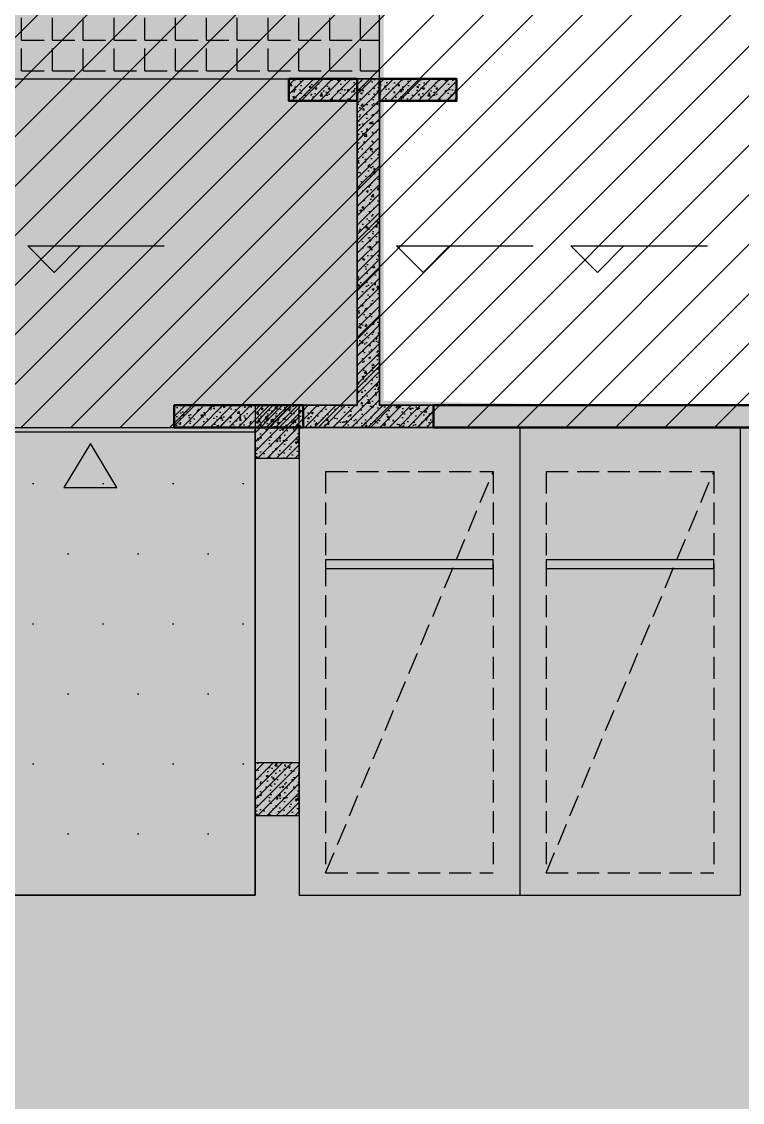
# Model space of a CAD drawing. Extents: x -1338203 to 1886333, y -530034 to 1031844.
# Drawn here: x 547160 to 555332, y 270299 to 282548 of the extents above; entities that cross this region are included whole.
import ezdxf

# ---------------------------------------------------------------- set-up
doc = ezdxf.new("R2010")
doc.units = 0
doc.header["$LTSCALE"] = 1000
doc.header["$MEASUREMENT"] = 0
doc.linetypes.add('A-001-平面B2$0$__DASH', pattern=[0.35, 0.25, -0.1])
doc.layers.add('A-001-主楼组合参照B1$0$0A-X-AREA', color=6, linetype='Continuous', plot=False)
for name, color, linetype in [('A-001-平面参照B1$0$0A-ELEV-PATT', 8, 'Continuous'), ('A-001-平面参照B1$0$AUDIT_D_220531184525-2', 40, 'Continuous'), ('A-19-平面B1$0$0A-A-SYMB-ELEV', 150, 'Continuous'), ('A-19-平面B1$0$0A-DETL-HATH', 8, 'Continuous'), ('p-a-regular', 5, 'Continuous'), ('S001地下一墙柱$0$S001地下一墙柱$0$0S-CC-LINE', 52, 'Continuous'), ('S001地下一墙柱$0$S001地下一墙柱$0$0S-CW-HATCH', 251, 'Continuous'), ('S001地下一墙柱$0$S001地下一墙柱$0$0S-CW-HATCH-UP', 251, 'Continuous'), ('S19柱墙B1_1$0$0S-CW-HATCH', 251, 'Continuous'), ('S19柱墙B1_1$0$0S-CW-HATCH-UP', 251, 'Continuous'), ('地面指向箭头', 7, 'Continuous')]:
    doc.layers.add(name, color=color, linetype=linetype)
doc.layers.add('p-h-walkable', color=7, linetype='Continuous', lineweight=70, true_color=0xf0f0f0)
doc.layers.add('S19柱墙B1_1$0$0S-CW-LINE', color=7, linetype='Continuous', lineweight=50)

# ---------------------------------------------------------------- blocks, each defined once
blk = doc.blocks.new('A-001-平面参照B1')
at = {"layer": 'A-001-平面参照B1$0$0A-ELEV-PATT'}
h = blk.add_hatch(dxfattribs=at)
h.set_pattern_fill('DOTS', color=256, scale=500)
h.set_pattern_definition([(0, (-766365.4, -306889.1), (396.875, 793.75), [0, -793.75])])
h.paths.add_polyline_path([(-216559, -34240), (-219609, -34240), (-219609, -28990), (-216559, -28990)])
at = {"layer": 'A-001-平面参照B1$0$AUDIT_D_220531184525-2', "ltscale": 0.002}
blk.add_lwpolyline([(-219609, -28940), (-219609, -34240), (-216559, -34240), (-216559, -28940)], dxfattribs=at)
blk.add_lwpolyline([(-216559, -34240), (-219609, -34240), (-219609, -28990), (-216559, -28990)], close=True, dxfattribs=at)
blk = doc.blocks.new('A$C488321c4')
at = {"layer": '地面指向箭头'}
h = blk.add_hatch(color=251, dxfattribs=at)
h.dxf.hatch_style = 1
h.paths.add_polyline_path([(135594, -84493), (135294, -83993), (134994, -84493)])
at = {"layer": '地面指向箭头', "color": 251, "flags": 128}
blk.add_lwpolyline([(135594, -84493), (135294, -83993), (134994, -84493), (135594, -84493)], dxfattribs=at)
blk = doc.blocks.new('A-19-平面B1')
at = {"layer": 'A-19-平面B1$0$0A-DETL-HATH'}
h = blk.add_hatch(dxfattribs=at)
h.set_pattern_fill('ANGLE', color=256, scale=100)
h.set_pattern_definition([(0, (190924.8, -284146.34), (0, 349.25), [254, -95.25]), (90, (190924.8, -284146.34), (-349.25, 3e-14), [254, -95.25])])
h.paths.add_polyline_path([(35925, -90), (28510, -90), (28510, -1340), (35925, -1340)])
at = {"layer": 'A-19-平面B1$0$0A-A-SYMB-ELEV'}
for p, q in [((32238, -3534), (31938, -3234)), ((31938, -3234), (33487, -3234)), ((32238, -3534), (32538, -3234)), ((36421, -3534), (36121, -3234)), ((36121, -3234), (37670, -3234)), ((36421, -3534), (36721, -3234)), ((38397, -3534), (38097, -3234)), ((38097, -3234), (39646, -3234)), ((38397, -3534), (38697, -3234))]:
    blk.add_line(p, q, dxfattribs=at)
at = {"layer": 'A-19-平面B1$0$0A-DETL-HATH'}
blk.add_lwpolyline([(35925, -90), (28510, -90), (28510, -1340), (35925, -1340)], close=True, dxfattribs=at)

msp = doc.modelspace()

# ---------------------------------------------------------------- hatches: boundary and pattern name
at = {"ltscale": 0.002}
h = msp.add_hatch(dxfattribs=at)
h.set_pattern_fill('ANSI31', color=8, scale=250)
h.set_pattern_definition([(45, (766365.37, 306889.07), (-280.633, 280.633), [])])
h.paths.add_polyline_path([(564290.7, 280949.1), (564290.7, 286729.1), (563615.7, 286729.1), (562347.1, 286729.1), (557580.7, 286729.1), (557580.7, 287729.1), (549550.7, 287729.1), (549550.7, 291299.1), (546430.7, 291299.1), (546430.7, 287729.1), (538400.7, 287729.1), (538400.7, 286729.1), (536040.7, 286729.1), (536040.7, 287639.1), (533980.7, 287639.1), (533980.7, 286729.1), (529300.7, 286729.1), (529300.7, 287639.1), (527240.7, 287639.1), (527240.7, 286729.1), (524880.7, 286729.1), (524880.7, 287729.1), (516850.7, 287729.1), (516850.7, 291299.1), (513730.7, 291299.1), (513730.7, 287729.1), (505880.7, 287729.1), (505700.7, 287729.1), (505700.7, 286728.3), (498990.7, 286729.1), (498990.7, 286317.5), (498990.7, 286315.9), (498990.7, 285469.1), (498170.7, 285469.1), (498170.7, 284029.1), (498990.7, 284029.1), (498990.7, 278176), (498990.7, 277949.1), (514140.7, 277949.1), (514240.7, 277949.1), (524630.7, 277949.1), (524630.7, 277349.1), (525050.7, 277349.1), (525050.7, 277949.1), (526875.7, 277949.1), (526875.7, 277349.1), (527125.7, 277349.1), (527125.7, 277949.1), (528455.7, 277949.1), (528455.7, 277349.1), (528705.7, 277349.1), (528705.7, 277949.1), (534575.7, 277949.1), (534575.7, 277349.1), (534825.7, 277349.1), (534825.7, 277949.1), (536155.7, 277949.1), (536155.7, 277349.1), (536405.7, 277349.1), (536405.7, 277949.1), (538230.7, 277949.1), (538230.7, 277349.1), (538650.7, 277349.1), (538650.7, 277949.1), (557330.7, 277949.1), (557330.7, 277349.1), (557750.7, 277349.1), (557750.7, 277949.1), (559575.7, 277949.1), (559575.7, 277349.1), (559825.7, 277349.1), (559825.7, 277949.1), (561155.7, 277949.1), (561155.7, 277349.1), (561405.7, 277349.1), (561405.7, 277949.1), (565130.7, 277949.1), (565130.7, 280949.1)])
at = {"layer": 'p-h-walkable', "ltscale": 0.002}
h = msp.add_hatch(color=256, dxfattribs=at)
h.dxf.hatch_style = 1
h.paths.add_polyline_path([(514490.7, 277949.1), (514490.7, 273889.1), (520955.8, 273889.1), (534087.5, 256178.4), (538435.4, 250314.4), (543356.6, 253600.3), (543356.6, 247019.1), (549661, 247019.3), (549661, 243449.1), (545126, 243199.1), (545126, 237619.1), (557691, 237619.1), (557441, 242359.1), (578076.6, 242257.5), (578076.6, 244575.6), (585736.6, 244575.6), (585666.6, 241345.6), (590066.6, 241095.6), (590066.6, 238825.6), (593136.6, 238825.6), (593136.6, 241295.6), (598286.6, 241295.6), (598286.6, 244325.6), (613616.6, 244572.5), (613616.6, 241342.5), (618501.6, 241295.6), (618501.6, 238825.6), (621086.6, 238825.6), (621086.6, 241095.6), (626401.6, 241345.6), (626236.6, 244325.6), (640276.6, 244575.6), (640276.6, 286691), (623126.6, 286349.1), (623426.6, 293689.1), (616446.6, 293689.1), (616746.6, 286599.1), (595256.5, 286349.2), (595676.6, 293689.1), (588396.6, 293689.1), (588796.6, 286599.1), (572877.6, 286649.1), (571931.6, 275549.1), (564290.7, 275549.1), (564290.7, 277949.1), (551215.7, 278199.1), (551215.7, 287479.1), (544765.7, 287479.1), (544765.7, 278199.1), (518515.7, 278199.1), (518515.7, 287479.1), (512315.7, 287479.1), (512315.7, 278199.1)])
at = {"layer": 'S001地下一墙柱$0$S001地下一墙柱$0$0S-CW-HATCH'}
h = msp.add_hatch(color=256, dxfattribs=at)
h.dxf.hatch_style = 1
h.paths.add_polyline_path([(550306.6, 278199.1), (549806.6, 278199.1), (549806.6, 277599.1), (550306.6, 277599.1)])
h = msp.add_hatch(color=256, dxfattribs=at)
h.dxf.hatch_style = 1
h.paths.add_polyline_path([(550306.6, 274149.1), (549806.6, 274149.1), (549806.6, 273549.1), (550306.6, 273549.1)])
at = {"layer": 'S001地下一墙柱$0$S001地下一墙柱$0$0S-CW-HATCH-UP'}
h = msp.add_hatch(dxfattribs=at)
h.set_pattern_fill('钢筋混凝土', color=256, scale=30)
h.set_pattern_definition([(45, (582617.33, 287150.79), (-53.03301, 53.03301), []), (50, (582617.33, 287150.79), (215.1781, -18.8256), [22.5, -247.5]), (355, (582617.33, 287150.8), (-41.6254, 225.6576), [18, -198]), (100.4514, (582635.26, 287149.22), (173.5528, 206.8319), [19.122, -210.3426]), (46.1842, (582617.33, 287210.8), (320.1723, -49.6557), [33.75, -371.25]), (96.6356, (582644, 287206.65), (280.3988, 292.2354), [28.683, -315.514]), (351.1842, (582617.33, 287210.8), (280.3986, 292.2356), [27, -297]), (21, (582647.33, 287195.79), (179.0721, -120.7857), [22.5, -247.5]), (326, (582647.33, 287195.8), (72.9946, 217.545), [18, -198]), (71.4514, (582662.25, 287185.72), (252.0668, 96.7591), [19.122, -210.3426]), (37.5, (582617.33, 287150.79), (3.64796, 99.86816), [0, -195.6, 0, -201, 0, -198.75]), (7.5, (582617.33, 287150.79), (78.92086, 118.3235), [0, -114.6, 0, -191.1, 0, -75.75]), (327.5, (582550.43, 287150.79), (160.14673, -6.76646), [0, -75, 0, -234, 0, -310.5]), (317.5, (582520.43, 287150.79), (174.95585, 30.0315), [0, -97.5, 0, -155.4, 0, -220.5])])
h.paths.add_polyline_path([(550306.6, 278199.1), (549806.6, 278199.1), (549806.6, 277599.1), (550306.6, 277599.1)])
h = msp.add_hatch(dxfattribs=at)
h.set_pattern_fill('钢筋混凝土', color=256, scale=30)
h.set_pattern_definition([(45, (582617.33, 283100.786), (-53.03301, 53.03301), []), (50, (582617.33, 283100.79), (215.1781, -18.8256), [22.5, -247.5]), (355, (582617.33, 283100.79), (-41.6254, 225.6576), [18, -198]), (100.4514, (582635.26, 283099.22), (173.5528, 206.8319), [19.122, -210.3426]), (46.1842, (582617.33, 283160.79), (320.1723, -49.6557), [33.75, -371.25]), (96.6356, (582644, 283156.65), (280.3988, 292.2354), [28.683, -315.514]), (351.1842, (582617.33, 283160.8), (280.3986, 292.2356), [27, -297]), (21, (582647.33, 283145.79), (179.0721, -120.7857), [22.5, -247.5]), (326, (582647.33, 283145.79), (72.9946, 217.545), [18, -198]), (71.4514, (582662.25, 283135.72), (252.0668, 96.7591), [19.122, -210.3426]), (37.5, (582617.33, 283100.79), (3.64796, 99.86816), [0, -195.6, 0, -201, 0, -198.75]), (7.5, (582617.33, 283100.79), (78.92086, 118.3235), [0, -114.6, 0, -191.1, 0, -75.75]), (327.5, (582550.43, 283100.79), (160.14673, -6.76646), [0, -75, 0, -234, 0, -310.5]), (317.5, (582520.43, 283100.79), (174.95585, 30.0315), [0, -97.5, 0, -155.4, 0, -220.5])])
h.paths.add_polyline_path([(550306.6, 274149.1), (549806.6, 274149.1), (549806.6, 273549.1), (550306.6, 273549.1)])
at = {"layer": 'S19柱墙B1_1$0$0S-CW-HATCH'}
h = msp.add_hatch(color=256, dxfattribs=at)
h.dxf.hatch_style = 1
h.paths.add_polyline_path([(550190.7, 281899.1), (550965.7, 281899.1), (550965.7, 281649.1), (550190.7, 281649.1)])
h = msp.add_hatch(color=256, dxfattribs=at)
h.dxf.hatch_style = 1
h.paths.add_polyline_path([(551830.7, 277949.1), (551090.7, 277949.1), (550350.7, 277949.1), (550350.7, 278199.1), (550965.7, 278199.1), (550965.7, 281899.1), (551215.7, 281899.1), (551215.7, 278199.1), (551830.7, 278199.1)])
h = msp.add_hatch(color=256, dxfattribs=at)
h.dxf.hatch_style = 1
h.paths.add_polyline_path([(551215.7, 281899.1), (552090.7, 281899.1), (552090.7, 281649.1), (551215.7, 281649.1)])
at = {"layer": 'S19柱墙B1_1$0$0S-CW-HATCH', "ltscale": 0.002}
h = msp.add_hatch(color=256, dxfattribs=at)
h.dxf.hatch_style = 1
h.paths.add_polyline_path([(548890.7, 277949.1), (550350.7, 277949.1), (550350.7, 278199.1), (548890.7, 278199.1)])
h = msp.add_hatch(color=256, dxfattribs=at)
h.dxf.hatch_style = 1
h.paths.add_polyline_path([(551830.7, 277949.1), (557330.7, 277949.1), (557330.7, 278199.1), (551830.7, 278199.1)])
at = {"layer": 'S19柱墙B1_1$0$0S-CW-HATCH-UP'}
h = msp.add_hatch(dxfattribs=at)
h.set_pattern_fill('钢筋混凝土', color=256, scale=30)
h.set_pattern_definition([(45, (-2366314.42, 15913.22), (-53.0330086, 53.0330086), []), (50, (-2366314.42, 15913.22), (215.178055, -18.82564), [22.5, -247.5]), (355, (-2366314.42, 15913.22), (-41.6254, 225.65764), [18, -198]), (100.4514, (-2366296.49, 15911.65), (173.552815, 206.831863), [19.122057, -210.342634]), (46.1842, (-2366314.42, 15973.22), (320.172315, -49.655704), [33.75, -371.25]), (96.6356, (-2366287.74, 15969.08), (280.39881, 292.23536), [28.683086, -315.5139]), (351.1842, (-2366314.42, 15973.22), (280.398584, 292.23558), [27, -297]), (21, (-2366284.42, 15958.22), (179.072116, -120.785667), [22.5, -247.5]), (326, (-2366284.42, 15958.22), (72.9946, 217.545014), [18, -198]), (71.4514, (-2366269.5, 15948.16), (252.066789, 96.759149), [19.122057, -210.342634]), (37.5, (-2366314.42, 15913.22), (3.6479566, 99.8681561), [0, -195.6, 0, -201, 0, -198.75]), (7.5, (-2366314.42, 15913.22), (78.9208612, 118.3235136), [0, -114.6, 0, -191.1, 0, -75.75]), (327.5, (-2366381.32, 15913.22), (160.1467309, -6.7664615), [0, -75, 0, -234, 0, -310.5]), (317.5, (-2366411.32, 15913.22), (174.955851, 30.031495), [0, -97.5, 0, -155.4, 0, -220.5])])
h.paths.add_polyline_path([(550190.7, 281899.1), (550965.7, 281899.1), (550965.7, 281649.1), (550190.7, 281649.1)])
h = msp.add_hatch(dxfattribs=at)
h.set_pattern_fill('钢筋混凝土', color=256, scale=30)
h.set_pattern_definition([(45, (-22410.35, -99883.33), (-53.0330086, 53.0330086), []), (50, (-22410.35, -99883.33), (215.178055, -18.82564), [22.5, -247.5]), (355, (-22410.35, -99883.33), (-41.6254, 225.65764), [18, -198]), (100.4514, (-22392.42, -99884.9), (173.552815, 206.83186), [19.12206, -210.342634]), (46.1842, (-22410.35, -99823.33), (320.17231, -49.6557), [33.75, -371.25]), (96.6356, (-22383.67, -99827.47), (280.39881, 292.23536), [28.68309, -315.5139]), (351.1842, (-22410.35, -99823.33), (280.39858, 292.23558), [27, -297]), (21, (-22380.35, -99838.33), (179.072116, -120.785667), [22.5, -247.5]), (326, (-22380.35, -99838.33), (72.9946, 217.54501), [18, -198]), (71.4514, (-22365.43, -99848.4), (252.06679, 96.75915), [19.12206, -210.342634]), (37.5, (-22410.35, -99883.33), (3.647957, 99.868156), [0, -195.6, 0, -201, 0, -198.75]), (7.5, (-22410.35, -99883.33), (78.920861, 118.323514), [0, -114.6, 0, -191.1, 0, -75.75]), (327.5, (-22477.25, -99883.33), (160.146731, -6.7664615), [0, -75, 0, -234, 0, -310.5]), (317.5, (-22507.25, -99883.33), (174.95585, 30.031495), [0, -97.5, 0, -155.4, 0, -220.5])])
h.paths.add_polyline_path([(551830.7, 277949.1), (551090.7, 277949.1), (550350.7, 277949.1), (550350.7, 278199.1), (550965.7, 278199.1), (550965.7, 281899.1), (551215.7, 281899.1), (551215.7, 278199.1), (551830.7, 278199.1)])
h = msp.add_hatch(dxfattribs=at)
h.set_pattern_fill('钢筋混凝土', color=256, scale=30)
h.set_pattern_definition([(45, (-2365094.42, 15913.22), (-53.0330086, 53.0330086), []), (50, (-2365094.42, 15913.22), (215.178055, -18.82564), [22.5, -247.5]), (355, (-2365094.42, 15913.22), (-41.6254, 225.65764), [18, -198]), (100.4514, (-2365076.49, 15911.65), (173.552815, 206.831863), [19.122057, -210.342634]), (46.1842, (-2365094.42, 15973.22), (320.172315, -49.655704), [33.75, -371.25]), (96.6356, (-2365067.74, 15969.08), (280.39881, 292.23536), [28.683086, -315.5139]), (351.1842, (-2365094.42, 15973.22), (280.398584, 292.23558), [27, -297]), (21, (-2365064.42, 15958.22), (179.072116, -120.785667), [22.5, -247.5]), (326, (-2365064.42, 15958.22), (72.9946, 217.545014), [18, -198]), (71.4514, (-2365049.5, 15948.16), (252.066789, 96.759149), [19.122057, -210.342634]), (37.5, (-2365094.42, 15913.22), (3.6479566, 99.8681561), [0, -195.6, 0, -201, 0, -198.75]), (7.5, (-2365094.42, 15913.22), (78.9208612, 118.3235136), [0, -114.6, 0, -191.1, 0, -75.75]), (327.5, (-2365161.32, 15913.22), (160.1467309, -6.7664615), [0, -75, 0, -234, 0, -310.5]), (317.5, (-2365191.32, 15913.22), (174.955851, 30.031495), [0, -97.5, 0, -155.4, 0, -220.5])])
h.paths.add_polyline_path([(551215.7, 281899.1), (552090.7, 281899.1), (552090.7, 281649.1), (551215.7, 281649.1)])
at = {"layer": 'S19柱墙B1_1$0$0S-CW-HATCH-UP', "ltscale": 0.002}
h = msp.add_hatch(dxfattribs=at)
h.set_pattern_fill('钢筋混凝土', color=256, scale=30)
h.set_pattern_definition([(45, (32700, 0.0003), (-53.033009, 53.033009), []), (50, (32700, 0.0003), (215.178055, -18.82564), [22.5, -247.5]), (355, (32700, 0.0003), (-41.6254, 225.65764), [18, -198]), (100.4514, (32717.93, -1.57), (173.552815, 206.83186), [19.12206, -210.34263]), (46.1842, (32700, 60), (320.17231, -49.6557), [33.75, -371.25]), (96.6356, (32726.68, 55.86), (280.39881, 292.23536), [28.68309, -315.5139]), (351.1842, (32700, 60), (280.39858, 292.23558), [27, -297]), (21, (32730, 45), (179.072116, -120.785667), [22.5, -247.5]), (326, (32730, 45), (72.9946, 217.54501), [18, -198]), (71.4514, (32744.92, 34.93), (252.06679, 96.75915), [19.12206, -210.34263]), (37.5, (32700, 0.0003), (3.647957, 99.868156), [0, -195.6, 0, -201, 0, -198.75]), (7.5, (32700, 0.0003), (78.920861, 118.323514), [0, -114.6, 0, -191.1, 0, -75.75]), (327.5, (32633.1, 0.0003), (160.146731, -6.766462), [0, -75, 0, -234, 0, -310.5]), (317.5, (32603.1, 0.0003), (174.95585, 30.031495), [0, -97.5, 0, -155.4, 0, -220.5])])
h.paths.add_polyline_path([(548890.7, 277949.1), (550350.7, 277949.1), (550350.7, 278199.1), (548890.7, 278199.1)])
h = msp.add_hatch(dxfattribs=at)
h.set_pattern_fill('钢筋混凝土', color=256, scale=30)
h.set_pattern_definition([(45, (35640, 0.0003), (-53.033009, 53.033009), []), (50, (35640, 0.0003), (215.178055, -18.82564), [22.5, -247.5]), (355, (35640, 0.0003), (-41.6254, 225.65764), [18, -198]), (100.4514, (35657.93, -1.57), (173.552815, 206.83186), [19.12206, -210.34263]), (46.1842, (35640, 60), (320.17231, -49.6557), [33.75, -371.25]), (96.6356, (35666.68, 55.86), (280.39881, 292.23536), [28.68309, -315.5139]), (351.1842, (35640, 60), (280.39858, 292.23558), [27, -297]), (21, (35670, 45), (179.072116, -120.785667), [22.5, -247.5]), (326, (35670, 45), (72.9946, 217.54501), [18, -198]), (71.4514, (35684.92, 34.93), (252.06679, 96.75915), [19.12206, -210.34263]), (37.5, (35640, 0.0003), (3.647957, 99.868156), [0, -195.6, 0, -201, 0, -198.75]), (7.5, (35640, 0.0003), (78.920861, 118.323514), [0, -114.6, 0, -191.1, 0, -75.75]), (327.5, (35573.1, 0.0003), (160.146731, -6.766462), [0, -75, 0, -234, 0, -310.5]), (317.5, (35543.1, 0.0003), (174.95585, 30.031495), [0, -97.5, 0, -155.4, 0, -220.5])])
h.paths.add_polyline_path([(551830.7, 277949.1), (557330.7, 277949.1), (557330.7, 278199.1), (551830.7, 278199.1)])

# ---------------------------------------------------------------- linework, layer by layer
for p, q in [((550306.5, 277949.2), (550306.5, 272649.2)), ((550306.5, 277949.2), (552806.5, 277949.2)), ((552806.5, 277949.2), (552806.5, 272649.2)), ((552806.5, 277949.2), (552806.5, 272649.2)), ((552806.5, 277949.2), (555306.5, 277949.2)), ((555306.5, 277949.2), (555306.5, 272649.2)), ((550306.5, 272649.2), (552806.5, 272649.2)), ((552806.5, 272649.2), (555306.5, 272649.2))]:
    msp.add_line(p, q)
at = {"linetype": 'A-001-平面B2$0$__DASH'}
for p, q in [((550606.5, 277449.2), (552506.5, 277449.2)), ((550606.5, 277449.2), (550606.5, 272899.2)), ((552506.5, 277449.2), (552506.5, 272899.2)), ((553106.5, 277449.2), (555006.5, 277449.2)), ((553106.5, 277449.2), (553106.5, 272899.2)), ((555006.5, 277449.2), (555006.5, 272899.2)), ((550606.5, 272899.2), (552506.5, 272899.2)), ((553106.5, 272899.2), (555006.5, 272899.2))]:
    msp.add_line(p, q, dxfattribs=at)
for points in [[(550606.5, 272899.2), (552506.5, 277449.2)], [(553106.5, 272899.2), (555006.5, 277449.2)]]:
    msp.add_lwpolyline(points, dxfattribs=at)
for points in [[(552506.5, 276449.2), (550606.5, 276449.2), (550606.5, 276349.2), (552506.5, 276349.2)], [(555006.5, 276449.2), (553106.5, 276449.2), (553106.5, 276349.2), (555006.5, 276349.2)]]:
    msp.add_lwpolyline(points, close=True)
at = {"layer": 'A-001-主楼组合参照B1$0$0A-X-AREA', "elevation": 83150, "flags": 128}
msp.add_lwpolyline([(538650.7, 277949.1), (557330.7, 277949.1), (557330.7, 277349.1), (557750.7, 277349.1), (557750.7, 277949.1), (559575.7, 277949.1), (559575.7, 277349.1), (559825.7, 277349.1), (559825.7, 277949.1), (561155.7, 277949.1), (561155.7, 277349.1), (561405.7, 277349.1), (561405.7, 277949.1), (565130.7, 277949.1), (565130.7, 280949.1), (564290.7, 280949.1), (564290.7, 286729.1)], dxfattribs=at)
at = {"layer": 'p-a-regular', "ltscale": 0.002, "const_width": 1000}
for points in [[(551556.5, 277449.2), (551556.5, 272899.2)], [(554056.5, 277449.2), (554056.5, 272899.2)]]:
    msp.add_lwpolyline(points, dxfattribs=at)
at = {"layer": 'p-h-walkable', "ltscale": 0.002, "const_width": 100}
msp.add_lwpolyline([(571931.6, 275549.1), (564290.7, 275549.1), (564290.7, 277949.1), (551215.7, 278199.1), (551215.7, 287479.1)], dxfattribs=at)
at = {"layer": 'S001地下一墙柱$0$S001地下一墙柱$0$0S-CC-LINE'}
for points in [[(550306.6, 278199.1), (549806.6, 278199.1), (549806.6, 277599.1), (550306.6, 277599.1)], [(550306.6, 274149.1), (549806.6, 274149.1), (549806.6, 273549.1), (550306.6, 273549.1)]]:
    msp.add_lwpolyline(points, close=True, dxfattribs=at)
at = {"layer": 'S19柱墙B1_1$0$0S-CW-LINE'}
for points in [[(550190.7, 281899.1), (550965.7, 281899.1), (550965.7, 281649.1), (550190.7, 281649.1)], [(551215.7, 281899.1), (552090.7, 281899.1), (552090.7, 281649.1), (551215.7, 281649.1)]]:
    msp.add_lwpolyline(points, close=True, dxfattribs=at)
at = {"layer": 'S19柱墙B1_1$0$0S-CW-LINE', "lineweight": 35}
msp.add_lwpolyline([(551830.7, 277949.1), (551090.7, 277949.1), (550350.7, 277949.1), (550350.7, 278199.1), (550965.7, 278199.1), (550965.7, 281899.1), (551215.7, 281899.1), (551215.7, 278199.1), (551830.7, 278199.1)], close=True, dxfattribs=at)
at = {"layer": 'S19柱墙B1_1$0$0S-CW-LINE', "ltscale": 0.002}
for points in [[(548890.7, 277949.1), (550350.7, 277949.1), (550350.7, 278199.1), (548890.7, 278199.1)], [(551830.7, 277949.1), (557330.7, 277949.1), (557330.7, 278199.1), (551830.7, 278199.1)]]:
    msp.add_lwpolyline(points, close=True, dxfattribs=at)

# ---------------------------------------------------------------- block references
msp.add_blockref('A-001-平面参照B1', (766365.4, 306889.1))
at = {"ltscale": 0.002}
for name, p in [('A-19-平面B1', (515290.7, 283239.1, 83150)), ('A$C488321c4', (412646.2, 361761.3))]:
    msp.add_blockref(name, p, dxfattribs=at)

doc.saveas('drawing.dxf')
